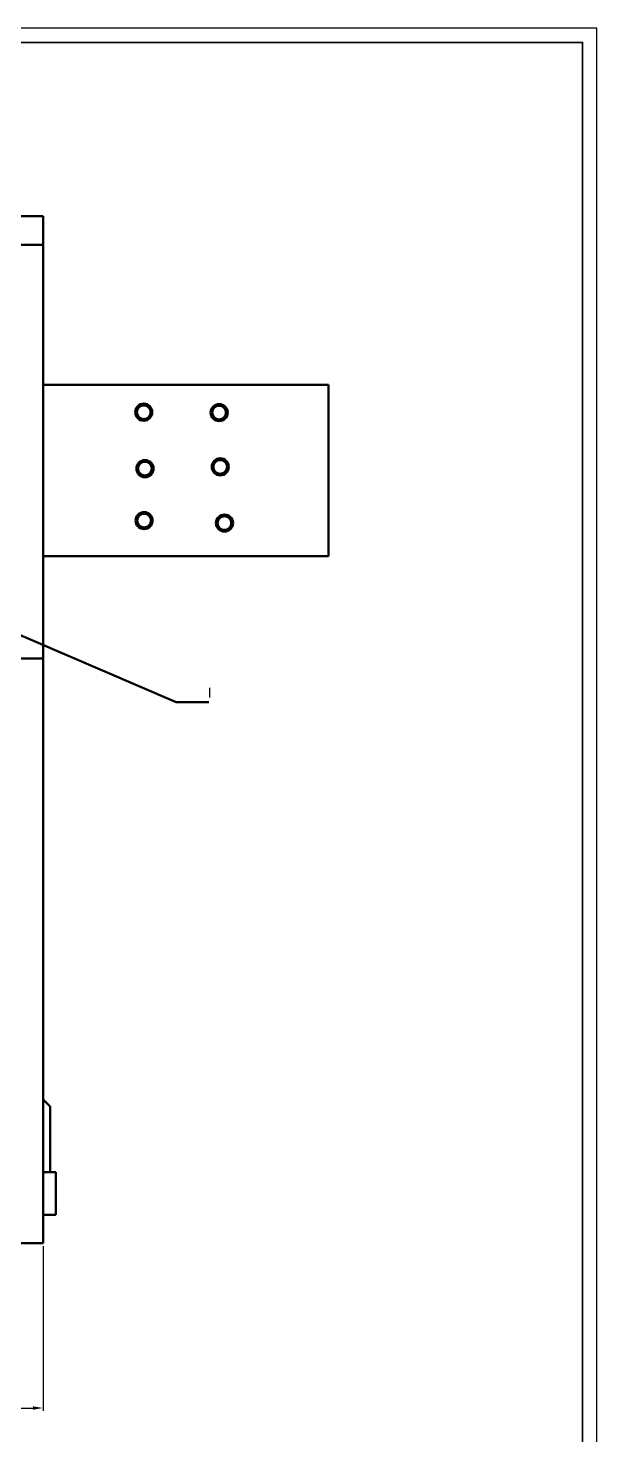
# Model space of a CAD drawing. Header units: millimetres. Extents: x 2779 to 3968, y 1146 to 2140.
# Drawn here: x 3768.3 to 3967.6, y 1647.4 to 2140.5 of the extents above; entities that cross this region are included whole.
import ezdxf

# ---------------------------------------------------------------- set-up
doc = ezdxf.new("R2010")
doc.units = ezdxf.units.MM
for name, color, linetype, lineweight in [('KHUNG MANH', 2, 'Continuous', 35), ('Net Dam', 7, 'Continuous', 50), ('Net Nhat', 2, 'Continuous', 25)]:
    doc.layers.add(name, color=color, linetype=linetype, lineweight=lineweight)
doc.styles.get("Standard").update_dxf_attribs({"font": 'arial.ttf'})
doc.dimstyles.new('AM_ISO', dxfattribs={"dimtxt": 3.5, "dimasz": 3.5, "dimexe": 1, "dimexo": 1, "dimgap": 1.5, "dimtad": 1, "dimdsep": 46, "dimtxsty": 'Standard', "dimcen": 0, "dimclrd": 256, "dimclre": 256, "dimclrt": 2, "dimadec": 0, "dimazin": 2, "dimtp": 0.1, "dimtm": 0.1, "dimtfac": 0.71, "dimtdec": 3, "dimtmove": 0, "dimatfit": 3, "dimfxl": 1, "dimlwd": -1, "dimlwe": -1, "dimarcsym": 1})
doc.dimstyles.new('AM_ISO$7', dxfattribs={"dimtxt": 3.5, "dimasz": 3.5, "dimexe": 1, "dimexo": 1, "dimgap": 1.5, "dimtad": 1, "dimdsep": 46, "dimtxsty": 'Standard', "dimcen": 0, "dimclrd": 256, "dimclre": 256, "dimclrt": 2, "dimadec": 0, "dimazin": 2, "dimtp": 0.1, "dimtm": 0.1, "dimtfac": 0.71, "dimtdec": 3, "dimtmove": 0, "dimatfit": 3, "dimfxl": 1, "dimlwd": -1, "dimlwe": -1, "dimarcsym": 1})

# ---------------------------------------------------------------- blocks, each defined once
blk = doc.blocks.new('*D5')
at = {"layer": 'Defpoints', "color": 0, "transparency": 16777216}
for p in [(3573.55, 1714.54), (3773.55, 1714.54), (3773.55, 1656.81)]:
    blk.add_point(p, dxfattribs=at)
at = {"layer": 'Net Nhat', "linetype": 'ByBlock', "transparency": 16777216}
for p, q in [((3573.55, 1713.54), (3573.55, 1655.81)), ((3773.55, 1713.54), (3773.55, 1655.81)), ((3577.05, 1656.81), (3770.05, 1656.81))]:
    blk.add_line(p, q, dxfattribs=at)
at = {"layer": 'Net Nhat', "transparency": 16777216}
for points in [[(3577.05, 1657.39), (3577.05, 1656.22), (3573.55, 1656.81)], [(3770.05, 1657.39), (3770.05, 1656.22), (3773.55, 1656.81)]]:
    blk.add_solid(points, dxfattribs=at)
at = {"layer": 'Net Nhat', "color": 2, "transparency": 16777216, "insert": (3673.55, 1660.09), "char_height": 3.5, "attachment_point": 5}
blk.add_mtext('1000', dxfattribs=at)

msp = doc.modelspace()

# ---------------------------------------------------------------- linework, layer by layer
msp.add_lwpolyline([(2778.5945, 1299.4897), (3967.5945, 1299.4897), (3967.5945, 2140.4897), (2778.5945, 2140.4897)], close=True)
at = {"layer": 'KHUNG MANH'}
msp.add_lwpolyline([(2783.5945, 1304.4897), (3962.5945, 1304.4897), (3962.5945, 2135.4897), (2783.5945, 2135.4897)], close=True, dxfattribs=at)
at = {"layer": 'Net Dam'}
for p, q in [((3773.5547, 2074.5399), (3678.7546, 2074.5399)), ((3763.5546, 2074.5399), (3773.5547, 2074.5399)), ((3773.5547, 2074.5399), (3773.5547, 2064.5398)), ((3773.5547, 2074.5399), (3773.5547, 2015.4174)), ((3773.5547, 2064.5398), (3672.171, 2064.5398)), ((3773.5547, 2015.4174), (3773.5547, 1955.4175)), ((3873.5547, 2015.4174), (3773.5547, 2015.4174)), ((3873.5547, 1955.4175), (3873.5547, 2015.4174)), ((3773.5547, 1955.4175), (3873.5547, 1955.4175)), ((3773.5547, 1955.4175), (3773.5547, 1914.5521)), ((3763.5546, 1919.5521), (3773.5547, 1919.5521)), ((3773.5547, 1914.5521), (3773.5547, 1714.5399)), ((3776.0103, 1762.5399), (3773.5547, 1764.9956)), ((3776.0103, 1762.5399), (3776.0103, 1739.5122)), ((3777.9937, 1739.5315), (3773.5547, 1739.5145)), ((3777.9937, 1739.5315), (3777.9937, 1724.5399)), ((3773.5547, 1724.5399), (3777.9937, 1724.5399)), ((3773.5547, 1714.5399), (3733.5546, 1714.5399))]:
    msp.add_line(p, q, dxfattribs=at)
for centre, radius in [((3808.8453, 2005.8616), 3), ((3808.8453, 2005.8616), 2.4), ((3835.2499, 2005.7277), 3), ((3835.2499, 2005.7277), 2.4), ((3809.2607, 1986.088), 3), ((3809.2607, 1986.088), 2.4), ((3835.6411, 1986.7004), 3), ((3835.6411, 1986.7004), 2.4), ((3808.9521, 1967.8701), 3), ((3808.9521, 1967.8701), 2.4), ((3837.1178, 1967.0016), 3), ((3837.1178, 1967.0016), 2.4)]:
    msp.add_circle(centre, radius, dxfattribs=at)

# ---------------------------------------------------------------- texts
at = {"layer": 'Net Dam', "color": 2, "insert": (3831.2254, 1905.774), "char_height": 3.5, "attachment_point": 7}
msp.add_mtext('I', dxfattribs=at)

# ---------------------------------------------------------------- dimensions: what is measured, and where the dimension line sits
at = {"layer": 'Net Nhat'}
dim = msp.add_linear_dim(base=(3773.5547, 1656.8056), p1=(3573.5546, 1714.5399), p2=(3773.5547, 1714.5399), dimstyle='AM_ISO', override={"dimlfac": 5}, dxfattribs=at)
dim.commit()
dim.dimension.update_dxf_attribs({"geometry": '*D5', "text_midpoint": (3673.5546, 1660.0926)})

# ---------------------------------------------------------------- leaders
at = {"layer": 'Net Dam', "annotation_type": 0, "has_hookline": 1, "hookline_direction": 0, "text_width": 0.4632}
msp.add_leader([(3752.1385, 1933.4587), (3820.1411, 1904.274), (3829.7254, 1904.274)], dimstyle='AM_ISO$7', dxfattribs=at)

doc.saveas('drawing.dxf')
